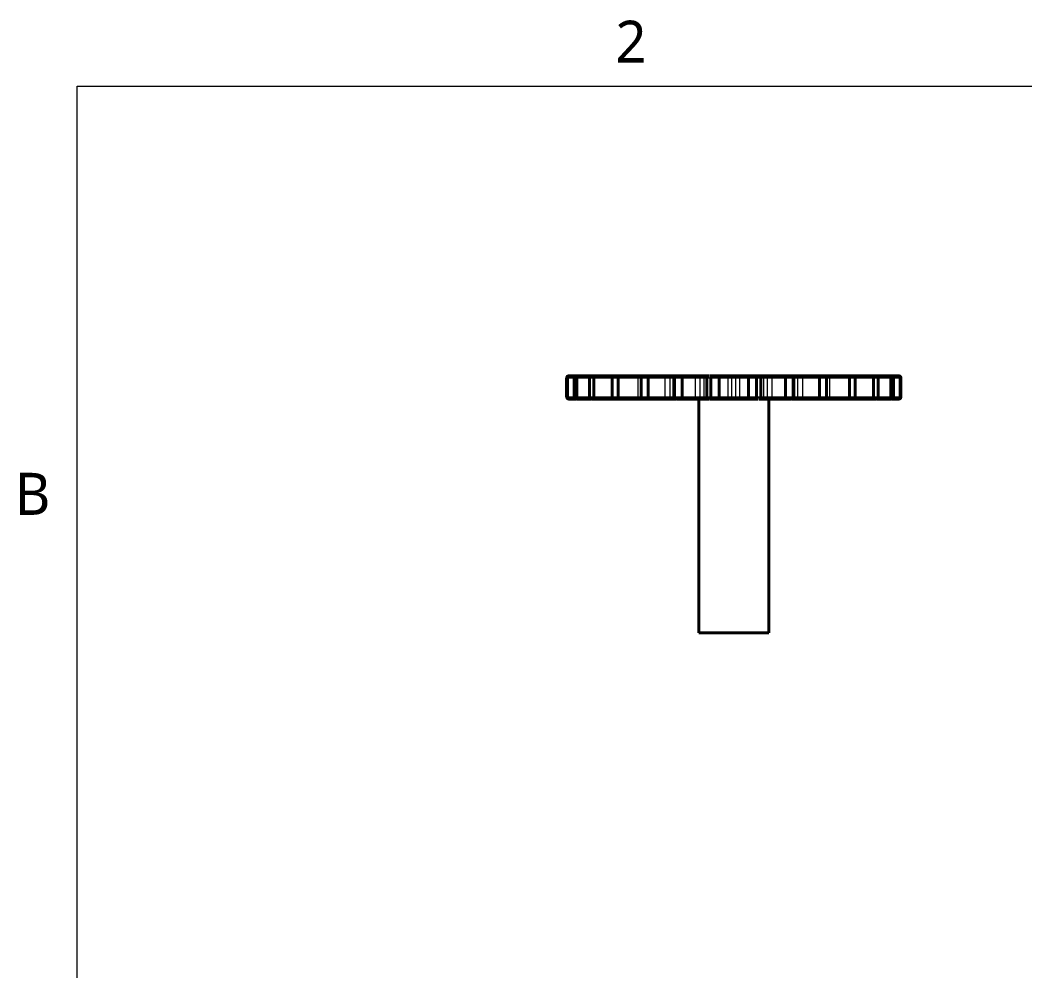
# Model space of a CAD drawing. Header units: inches. Extents: x 0 to 11, y 0 to 8.5.
# Drawn here: x 0.156 to 4.454, y 4.333 to 8.403 of the extents above; entities that cross this region are included whole.
import ezdxf

# ---------------------------------------------------------------- set-up
doc = ezdxf.new("R2010")
doc.units = ezdxf.units.IN
doc.header["$LTSCALE"] = 0.5
doc.header["$MEASUREMENT"] = 0
for name, color, linetype, lineweight in [('BORDER_FRAME', 7, 'Continuous', 15), ('BORDER_ZONES', 7, 'Continuous', 15), ('TANGENT_LINES', 7, 'Continuous', 15), ('Visible', 7, 'Continuous', 40)]:
    doc.layers.add(name, color=color, linetype=linetype, lineweight=lineweight)
doc.styles.add('Onshape-Standard', font='NotoSans-Regular.ttf')

msp = doc.modelspace()

# ---------------------------------------------------------------- linework, layer by layer
at = {"layer": 'BORDER_FRAME'}
for p, q in [((0.399, 0.38), (0.399, 8.12)), ((0.399, 8.12), (10.639, 8.12))]:
    msp.add_line(p, q, dxfattribs=at)
at = {"layer": 'TANGENT_LINES'}
for p, q in [((2.4978, 6.8705), (2.4939, 6.8705)), ((2.5257, 6.8705), (2.4978, 6.8705)), ((2.5374, 6.8705), (2.5259, 6.8705)), ((2.5921, 6.8705), (2.5374, 6.8705)), ((2.6107, 6.8705), (2.5921, 6.8705)), ((2.6895, 6.8705), (2.6107, 6.8705)), ((2.7139, 6.8705), (2.6892, 6.8705)), ((2.7978, 6.8705), (2.7139, 6.8705)), ((2.7978, 6.8705), (2.7978, 6.7905)), ((2.8124, 6.8705), (2.7978, 6.8705)), ((2.842, 6.8705), (2.8124, 6.8705)), ((2.9136, 6.8705), (2.842, 6.8705)), ((2.9136, 6.8705), (2.9136, 6.7905)), ((2.9372, 6.8705), (2.9136, 6.8705)), ((2.9372, 6.7905), (2.9372, 6.8705)), ((2.9514, 6.8705), (2.9372, 6.8705)), ((2.9514, 6.8705), (2.9514, 6.7905)), ((2.9524, 6.8705), (2.9514, 6.8705)), ((2.9555, 6.8705), (2.9524, 6.8705)), ((2.9885, 6.8705), (2.9555, 6.8705)), ((3.0443, 6.8705), (2.9885, 6.8705)), ((3.0443, 6.8705), (3.0443, 6.7905)), ((3.0656, 6.8705), (3.0443, 6.8705)), ((3.0656, 6.7905), (3.0656, 6.8705)), ((3.0809, 6.8705), (3.0656, 6.8705)), ((3.0809, 6.8705), (3.0809, 6.7905)), ((3.0937, 6.8705), (3.0809, 6.8705)), ((3.1113, 6.8705), (3.0937, 6.8705)), ((3.146, 6.8705), (3.1113, 6.8705)), ((3.1832, 6.8705), (3.146, 6.8705)), ((3.1832, 6.8705), (3.1832, 6.7905)), ((3.2011, 6.8705), (3.1832, 6.8705)), ((3.2011, 6.7905), (3.2011, 6.8705)), ((3.2169, 6.8705), (3.2011, 6.8705)), ((3.2169, 6.8705), (3.2169, 6.7905)), ((3.2348, 6.8705), (3.2169, 6.8705)), ((3.2348, 6.7905), (3.2348, 6.8705)), ((3.272, 6.8705), (3.2348, 6.8705)), ((3.3067, 6.8705), (3.272, 6.8705)), ((3.3243, 6.8705), (3.3067, 6.8705)), ((3.3371, 6.8705), (3.3243, 6.8705)), ((3.3371, 6.7905), (3.3371, 6.8705)), ((3.3524, 6.8705), (3.3371, 6.8705)), ((3.3524, 6.8705), (3.3524, 6.7905)), ((3.3737, 6.8705), (3.3524, 6.8705)), ((3.3737, 6.7905), (3.3737, 6.8705)), ((3.4295, 6.8705), (3.3737, 6.8705)), ((3.4625, 6.8705), (3.4295, 6.8705)), ((3.4656, 6.8705), (3.4625, 6.8705)), ((3.4666, 6.8705), (3.4656, 6.8705)), ((3.4666, 6.7905), (3.4666, 6.8705)), ((3.4808, 6.8705), (3.4666, 6.8705)), ((3.4808, 6.8705), (3.4808, 6.7905)), ((3.5044, 6.8705), (3.4808, 6.8705)), ((3.576, 6.8705), (3.5044, 6.8705)), ((3.5044, 6.7905), (3.5044, 6.8705)), ((3.6056, 6.8705), (3.576, 6.8705)), ((3.6202, 6.8705), (3.6056, 6.8705)), ((3.7041, 6.8705), (3.6202, 6.8705)), ((3.6202, 6.7905), (3.6202, 6.8705)), ((3.7288, 6.8705), (3.7041, 6.8705)), ((3.8073, 6.8705), (3.7285, 6.8705)), ((3.8259, 6.8705), (3.8073, 6.8705)), ((3.8806, 6.8705), (3.8259, 6.8705)), ((3.8921, 6.8705), (3.8806, 6.8705)), ((3.9202, 6.8705), (3.8923, 6.8705)), ((3.9241, 6.8705), (3.9202, 6.8705)), ((2.4939, 6.7905), (2.4978, 6.7905)), ((2.4978, 6.7905), (2.5257, 6.7905)), ((2.5259, 6.7905), (2.5374, 6.7905)), ((2.5374, 6.7905), (2.5921, 6.7905)), ((2.5921, 6.7905), (2.6107, 6.7905)), ((2.6107, 6.7905), (2.6895, 6.7905)), ((2.6892, 6.7905), (2.7139, 6.7905)), ((2.7139, 6.7905), (2.7978, 6.7905)), ((2.7978, 6.7905), (2.8124, 6.7905)), ((2.8124, 6.7905), (2.842, 6.7905)), ((2.842, 6.7905), (2.9136, 6.7905)), ((2.9136, 6.7905), (2.9372, 6.7905)), ((2.9372, 6.7905), (2.9514, 6.7905)), ((2.9514, 6.7905), (2.9524, 6.7905)), ((2.9524, 6.7905), (2.9555, 6.7905)), ((2.9555, 6.7905), (2.9885, 6.7905)), ((2.9885, 6.7905), (3.0443, 6.7905)), ((3.0443, 6.7905), (3.0656, 6.7905)), ((3.0656, 6.7905), (3.0809, 6.7905)), ((3.0809, 6.7905), (3.0937, 6.7905)), ((3.0937, 6.7905), (3.1113, 6.7905)), ((3.1113, 6.7905), (3.146, 6.7905)), ((3.146, 6.7905), (3.1832, 6.7905)), ((3.1832, 6.7905), (3.2011, 6.7905)), ((3.2011, 6.7905), (3.2169, 6.7905)), ((3.2169, 6.7905), (3.2348, 6.7905)), ((3.2348, 6.7905), (3.272, 6.7905)), ((3.272, 6.7905), (3.3067, 6.7905)), ((3.3067, 6.7905), (3.3243, 6.7905)), ((3.3243, 6.7905), (3.3371, 6.7905)), ((3.3371, 6.7905), (3.3524, 6.7905)), ((3.3524, 6.7905), (3.3737, 6.7905)), ((3.3737, 6.7905), (3.4295, 6.7905)), ((3.4295, 6.7905), (3.4625, 6.7905)), ((3.4625, 6.7905), (3.4656, 6.7905)), ((3.4656, 6.7905), (3.4666, 6.7905)), ((3.4666, 6.7905), (3.4808, 6.7905)), ((3.4808, 6.7905), (3.5044, 6.7905)), ((3.5044, 6.7905), (3.576, 6.7905)), ((3.576, 6.7905), (3.6056, 6.7905)), ((3.6056, 6.7905), (3.6202, 6.7905)), ((3.6202, 6.7905), (3.7041, 6.7905)), ((3.7041, 6.7905), (3.7288, 6.7905)), ((3.7285, 6.7905), (3.8073, 6.7905)), ((3.8073, 6.7905), (3.8259, 6.7905)), ((3.8259, 6.7905), (3.8806, 6.7905)), ((3.8806, 6.7905), (3.8921, 6.7905)), ((3.8923, 6.7905), (3.9202, 6.7905)), ((3.9202, 6.7905), (3.9241, 6.7905))]:
    msp.add_line(p, q, dxfattribs=at)
at = {"layer": 'TANGENT_LINES', "extrusion": (0, 0, -1)}
for centre, ratio, start_param, end_param in [((2.6967, 6.8705), 0.589241, 0, 0.212282), ((2.7902, 6.8705), 0.754255, 0, 1.570796), ((2.9048, 6.8705), 0.881447, 0, 1.570796), ((3.0346, 6.8705), 0.96444, 12.566371, 14.137167), ((3.1732, 6.8705), 0.999072, 0, 1.570796), ((3.2167, 6.8705), 0.012869, 0, 1.570796), ((3.335, 6.8705), 0.209956, 0, 1.570796), ((3.3501, 6.8705), 0.235049, 0, 1.570796), ((3.4624, 6.8705), 0.422253, 0, 1.570796), ((3.4763, 6.8705), 0.445442, 0, 1.570796), ((2.6967, 6.7905), 0.589241, 2.91787, 3.141593), ((2.7902, 6.7905), 0.754255, 1.570796, 3.141593), ((2.9048, 6.7905), 0.881447, 1.570796, 3.141593), ((3.0346, 6.7905), 0.96444, 1.570796, 3.141593), ((3.1732, 6.7905), 0.999072, 1.570796, 3.141593), ((3.2167, 6.7905), 0.012869, 1.570796, 3.141593), ((3.335, 6.7905), 0.209956, 1.570796, 3.141593), ((3.3501, 6.7905), 0.235049, 1.570796, 3.141593), ((3.4624, 6.7905), 0.422253, 1.570796, 3.141593), ((3.4763, 6.7905), 0.445442, 1.570796, 3.141593)]:
    msp.add_ellipse(centre, major_axis=(0, 0.01), ratio=ratio, start_param=start_param, end_param=end_param, dxfattribs=at)
at = {"layer": 'TANGENT_LINES'}
for centre, ratio, start_param, end_param in [((2.9417, 6.8705), 0.445442, 0, 1.570796), ((2.9556, 6.8705), 0.422253, 0, 1.570796), ((3.0679, 6.8705), 0.235049, 0, 1.570796), ((3.083, 6.8705), 0.209956, 0, 1.570796), ((3.2013, 6.8705), 0.012869, 0, 1.570796), ((3.2448, 6.8705), 0.999072, 0, 1.570796), ((3.3834, 6.8705), 0.96444, 0, 1.570796), ((3.5132, 6.8705), 0.881447, 0, 1.570796), ((3.6278, 6.8705), 0.754255, 0, 1.570796), ((3.7213, 6.8705), 0.589241, 12.566371, 12.778653), ((2.9417, 6.7905), 0.445442, 1.570796, 3.141593), ((2.9556, 6.7905), 0.422253, 1.570796, 3.141593), ((3.0679, 6.7905), 0.235049, 1.570796, 3.141593), ((3.083, 6.7905), 0.209956, 1.570796, 3.141593), ((3.2013, 6.7905), 0.012869, 1.570796, 3.141593), ((3.2448, 6.7905), 0.999072, 1.570796, 3.141593), ((3.3834, 6.7905), 0.96444, 1.570796, 3.141593), ((3.5132, 6.7905), 0.881447, 1.570796, 3.141593), ((3.6278, 6.7905), 0.754255, 1.570796, 3.141593), ((3.7213, 6.7905), 0.589241, 2.91787, 3.141593)]:
    msp.add_ellipse(centre, major_axis=(0, 0.01), ratio=ratio, start_param=start_param, end_param=end_param, dxfattribs=at)
at = {"layer": 'Visible'}
for p, q in [((2.5069, 6.8805), (2.5322, 6.8805)), ((2.5372, 6.8805), (2.5447, 6.8805)), ((2.5447, 6.8805), (2.5987, 6.8805)), ((2.6037, 6.8805), (2.6157, 6.8805)), ((2.6157, 6.8805), (2.6967, 6.8805)), ((2.6967, 6.8805), (2.7003, 6.8805)), ((2.7006, 6.8805), (2.7165, 6.8805)), ((2.7165, 6.8805), (2.7902, 6.8805)), ((2.7902, 6.8805), (2.823, 6.8805)), ((2.8229, 6.8805), (2.842, 6.8805)), ((2.842, 6.8805), (2.9048, 6.8805)), ((2.9048, 6.8805), (2.9417, 6.8805)), ((2.9417, 6.8805), (2.9556, 6.8805)), ((2.9556, 6.8805), (2.9596, 6.8805)), ((2.9646, 6.8805), (2.9859, 6.8805)), ((2.9859, 6.8805), (3.0346, 6.8805)), ((3.0346, 6.8805), (3.0679, 6.8805)), ((3.0679, 6.8805), (3.083, 6.8805)), ((3.083, 6.8805), (3.1006, 6.8805)), ((3.1064, 6.8805), (3.1185, 6.8805)), ((3.1185, 6.8805), (3.141, 6.8805)), ((3.141, 6.8805), (3.1732, 6.8805)), ((3.1732, 6.8805), (3.2013, 6.8805)), ((3.2013, 6.8805), (3.2167, 6.8805)), ((3.2167, 6.8805), (3.2448, 6.8805)), ((3.2448, 6.8805), (3.277, 6.8805)), ((3.277, 6.8805), (3.2995, 6.8805)), ((3.2995, 6.8805), (3.3131, 6.8805)), ((3.3172, 6.8805), (3.335, 6.8805)), ((3.335, 6.8805), (3.3501, 6.8805)), ((3.3501, 6.8805), (3.3834, 6.8805)), ((3.3834, 6.8805), (3.4321, 6.8805)), ((3.4321, 6.8805), (3.4534, 6.8805)), ((3.4583, 6.8805), (3.4624, 6.8805)), ((3.4624, 6.8805), (3.4763, 6.8805)), ((3.4763, 6.8805), (3.5132, 6.8805)), ((3.5132, 6.8805), (3.576, 6.8805)), ((3.576, 6.8805), (3.5951, 6.8805)), ((3.5949, 6.8805), (3.6278, 6.8805)), ((3.6278, 6.8805), (3.7015, 6.8805)), ((3.7015, 6.8805), (3.7174, 6.8805)), ((3.7176, 6.8805), (3.7213, 6.8805)), ((3.7213, 6.8805), (3.8023, 6.8805)), ((3.8023, 6.8805), (3.8143, 6.8805)), ((3.8193, 6.8805), (3.8733, 6.8805)), ((3.8733, 6.8805), (3.8808, 6.8805)), ((3.8858, 6.8805), (3.9111, 6.8805)), ((2.4939, 6.7905), (2.4939, 6.8705)), ((2.4978, 6.7905), (2.4978, 6.8705)), ((2.5259, 6.7905), (2.5259, 6.8705)), ((2.5374, 6.7905), (2.5374, 6.8705)), ((2.5921, 6.7905), (2.5921, 6.8705)), ((2.6107, 6.7905), (2.6107, 6.8705)), ((2.6892, 6.7905), (2.6892, 6.8705)), ((2.7139, 6.7905), (2.7139, 6.8705)), ((2.8124, 6.7905), (2.8124, 6.8705)), ((2.842, 6.7905), (2.842, 6.8705)), ((2.9524, 6.8705), (2.9524, 6.7905)), ((2.9555, 6.7905), (2.9555, 6.8705)), ((2.9885, 6.7905), (2.9885, 6.8705)), ((3.0937, 6.8705), (3.0937, 6.7905)), ((3.1113, 6.7905), (3.1113, 6.8705)), ((3.146, 6.7905), (3.146, 6.8705)), ((3.272, 6.7905), (3.272, 6.8705)), ((3.3067, 6.7905), (3.3067, 6.8705)), ((3.3243, 6.7905), (3.3243, 6.8705)), ((3.4295, 6.7905), (3.4295, 6.8705)), ((3.4625, 6.7905), (3.4625, 6.8705)), ((3.4656, 6.7905), (3.4656, 6.8705)), ((3.576, 6.7905), (3.576, 6.8705)), ((3.6056, 6.7905), (3.6056, 6.8705)), ((3.7041, 6.7905), (3.7041, 6.8705)), ((3.7288, 6.7905), (3.7288, 6.8705)), ((3.8073, 6.7905), (3.8073, 6.8705)), ((3.8259, 6.7905), (3.8259, 6.8705)), ((3.8806, 6.7905), (3.8806, 6.8705)), ((3.8921, 6.7905), (3.8921, 6.8705)), ((3.9202, 6.7905), (3.9202, 6.8705)), ((3.9241, 6.7905), (3.9241, 6.8705)), ((2.5322, 6.7805), (2.5069, 6.7805)), ((2.5447, 6.7805), (2.5372, 6.7805)), ((2.5987, 6.7805), (2.5447, 6.7805)), ((2.6157, 6.7805), (2.6037, 6.7805)), ((2.6967, 6.7805), (2.6157, 6.7805)), ((2.7004, 6.7805), (2.6967, 6.7805)), ((2.7165, 6.7805), (2.7006, 6.7805)), ((2.7902, 6.7805), (2.7165, 6.7805)), ((2.8231, 6.7805), (2.7902, 6.7805)), ((2.842, 6.7805), (2.8229, 6.7805)), ((2.9048, 6.7805), (2.842, 6.7805)), ((2.9417, 6.7805), (2.9048, 6.7805)), ((2.9556, 6.7805), (2.9417, 6.7805)), ((2.9597, 6.7805), (2.9556, 6.7805)), ((2.9859, 6.7805), (2.9646, 6.7805)), ((3.0346, 6.7805), (2.9859, 6.7805)), ((3.0679, 6.7805), (3.0346, 6.7805)), ((3.059, 6.7805), (3.059, 5.7805)), ((3.083, 6.7805), (3.0679, 6.7805)), ((3.1008, 6.7805), (3.083, 6.7805)), ((3.1185, 6.7805), (3.1049, 6.7805)), ((3.141, 6.7805), (3.1185, 6.7805)), ((3.1732, 6.7805), (3.141, 6.7805)), ((3.2013, 6.7805), (3.1732, 6.7805)), ((3.2167, 6.7805), (3.2013, 6.7805)), ((3.2448, 6.7805), (3.2167, 6.7805)), ((3.277, 6.7805), (3.2448, 6.7805)), ((3.2995, 6.7805), (3.277, 6.7805)), ((3.3116, 6.7805), (3.2995, 6.7805)), ((3.335, 6.7805), (3.3174, 6.7805)), ((3.3501, 6.7805), (3.335, 6.7805)), ((3.3834, 6.7805), (3.3501, 6.7805)), ((3.359, 5.7805), (3.359, 6.7805)), ((3.4321, 6.7805), (3.3834, 6.7805)), ((3.4534, 6.7805), (3.4321, 6.7805)), ((3.4624, 6.7805), (3.4584, 6.7805)), ((3.4763, 6.7805), (3.4624, 6.7805)), ((3.5132, 6.7805), (3.4763, 6.7805)), ((3.576, 6.7805), (3.5132, 6.7805)), ((3.5951, 6.7805), (3.576, 6.7805)), ((3.6278, 6.7805), (3.595, 6.7805)), ((3.7015, 6.7805), (3.6278, 6.7805)), ((3.7174, 6.7805), (3.7015, 6.7805)), ((3.7213, 6.7805), (3.7177, 6.7805)), ((3.8023, 6.7805), (3.7213, 6.7805)), ((3.8143, 6.7805), (3.8023, 6.7805)), ((3.8733, 6.7805), (3.8193, 6.7805)), ((3.8808, 6.7805), (3.8733, 6.7805)), ((3.9111, 6.7805), (3.8858, 6.7805)), ((3.359, 5.7805), (3.059, 5.7805))]:
    msp.add_line(p, q, dxfattribs=at)
at = {"layer": 'Visible', "extrusion": (0, 0, -1)}
for centre, ratio, start_param, end_param in [((2.9624, 6.8705), 1, 10.993438, 12.566335), ((3.1037, 6.8705), 0.999998, 10.98183, 12.558594), ((3.3143, 6.8705), 0.999998, 6.290962, 7.840237), ((3.4556, 6.8705), 1, 6.28322, 7.851845), ((2.9624, 6.7905), 1, 9.424813, 10.993438), ((3.1037, 6.7905), 0.999998, 9.432555, 10.98183), ((3.3143, 6.7905), 0.999998, 7.840237, 9.417001), ((3.4556, 6.7905), 1, 7.851845, 9.424743)]:
    msp.add_ellipse(centre, major_axis=(0, 0.01), ratio=ratio, start_param=start_param, end_param=end_param, dxfattribs=at)
at = {"layer": 'Visible'}
for points, knots in [([(2.4939, 6.8705), (2.494, 6.8715), (2.4942, 6.8735), (2.4956, 6.8762), (2.4978, 6.8784), (2.5003, 6.88), (2.5042, 6.8805), (2.5044, 6.8805), (2.5044, 6.8805)], [0, 0, 0, 0, 0.187204, 0.372367, 0.559609, 0.755929, 0.962648, 1, 1, 1, 1]), ([(2.4978, 6.8705), (2.4979, 6.8715), (2.4981, 6.8735), (2.4993, 6.8762), (2.5012, 6.8784), (2.5033, 6.88), (2.5068, 6.8805), (2.5069, 6.8805), (2.5069, 6.8805)], [0, 0, 0, 0, 0.193658, 0.383067, 0.571053, 0.76401, 0.963969, 1, 1, 1, 1]), ([(2.5259, 6.8705), (2.526, 6.8715), (2.5262, 6.8735), (2.5277, 6.8762), (2.5301, 6.8784), (2.5328, 6.88), (2.537, 6.8805), (2.5372, 6.8805), (2.5372, 6.8805)], [0, 0, 0, 0, 0.183495, 0.366336, 0.553311, 0.751571, 0.96194, 1, 1, 1, 1]), ([(2.5447, 6.8805), (2.5447, 6.8805), (2.5445, 6.8805), (2.5417, 6.88), (2.5401, 6.8783), (2.5385, 6.8761), (2.5376, 6.8735), (2.5375, 6.8715), (2.5374, 6.8705)], [0, 0, 0, 0, 0.033807, 0.222568, 0.410708, 0.600544, 0.796729, 1, 1, 1, 1]), ([(2.6037, 6.8805), (2.6037, 6.8805), (2.6035, 6.8805), (2.5991, 6.88), (2.5964, 6.8784), (2.5939, 6.8762), (2.5924, 6.8735), (2.5922, 6.8715), (2.5921, 6.8705)], [0, 0, 0, 0, 0.038291, 0.24984, 0.448727, 0.635624, 0.817717, 1, 1, 1, 1]), ([(2.6157, 6.8805), (2.6157, 6.8805), (2.6156, 6.8805), (2.6136, 6.88), (2.6125, 6.8783), (2.6114, 6.8761), (2.6108, 6.8735), (2.6107, 6.8715), (2.6107, 6.8705)], [0, 0, 0, 0, 0.03005, 0.200681, 0.383136, 0.577142, 0.783467, 1, 1, 1, 1]), ([(2.6956, 6.8795), (2.6948, 6.8791), (2.6933, 6.8784), (2.691, 6.8762), (2.6895, 6.8735), (2.6893, 6.8715), (2.6892, 6.8705)], [0, 0, 0, 0, 0.233121, 0.492244, 0.745655, 1, 1, 1, 1]), ([(2.6979, 6.8802), (2.6974, 6.8801), (2.6965, 6.8799), (2.6959, 6.8796), (2.6956, 6.8795)], [0, 0, 0, 0, 0.542685, 1, 1, 1, 1]), ([(2.7006, 6.8805), (2.7005, 6.8805), (2.7004, 6.8805), (2.699, 6.8803), (2.6979, 6.8802)], [0, 0, 0, 0, 0.183362, 1, 1, 1, 1]), ([(2.7165, 6.8805), (2.7165, 6.8805), (2.7165, 6.8805), (2.7153, 6.8798), (2.7149, 6.8782), (2.7143, 6.8761), (2.714, 6.8734), (2.7139, 6.8715), (2.7139, 6.8705)], [0, 0, 0, 0, 0.023153, 0.164971, 0.343743, 0.546025, 0.766467, 1, 1, 1, 1]), ([(2.8229, 6.8805), (2.8229, 6.8805), (2.8227, 6.8805), (2.8187, 6.88), (2.8163, 6.8784), (2.814, 6.8762), (2.8127, 6.8735), (2.8125, 6.8715), (2.8124, 6.8705)], [0, 0, 0, 0, 0.037403, 0.24429, 0.440578, 0.627728, 0.812826, 1, 1, 1, 1]), ([(2.842, 6.8805), (2.842, 6.8805), (2.842, 6.8805), (2.842, 6.8797), (2.842, 6.8782), (2.842, 6.876), (2.842, 6.8734), (2.842, 6.8715), (2.842, 6.8705)], [0, 0, 0, 0, 0.004009, 0.120464, 0.302813, 0.515965, 0.750578, 1, 1, 1, 1]), ([(2.9646, 6.8805), (2.9646, 6.8805), (2.9644, 6.8805), (2.961, 6.88), (2.9588, 6.8784), (2.9569, 6.8762), (2.9557, 6.8735), (2.9556, 6.8715), (2.9555, 6.8705)], [0, 0, 0, 0, 0.036113, 0.236333, 0.429237, 0.617083, 0.806392, 1, 1, 1, 1]), ([(2.9859, 6.8805), (2.9859, 6.8805), (2.9859, 6.8805), (2.9871, 6.8798), (2.9875, 6.8782), (2.9881, 6.8761), (2.9884, 6.8734), (2.9885, 6.8715), (2.9885, 6.8705)], [0, 0, 0, 0, 0.023448, 0.165939, 0.344518, 0.546521, 0.766706, 1, 1, 1, 1]), ([(3.1185, 6.8805), (3.1185, 6.8805), (3.1184, 6.8805), (3.1156, 6.88), (3.1139, 6.8783), (3.1124, 6.8761), (3.1115, 6.8735), (3.1113, 6.8715), (3.1113, 6.8705)], [0, 0, 0, 0, 0.033927, 0.223061, 0.411117, 0.600764, 0.796813, 1, 1, 1, 1]), ([(3.141, 6.8805), (3.141, 6.8805), (3.1411, 6.8805), (3.1431, 6.88), (3.1442, 6.8783), (3.1453, 6.8761), (3.1459, 6.8735), (3.146, 6.8715), (3.146, 6.8705)], [0, 0, 0, 0, 0.030227, 0.201373, 0.383699, 0.57747, 0.783609, 1, 1, 1, 1]), ([(3.277, 6.8805), (3.277, 6.8805), (3.2769, 6.8805), (3.2749, 6.88), (3.2738, 6.8783), (3.2727, 6.8761), (3.2721, 6.8735), (3.272, 6.8715), (3.272, 6.8705)], [0, 0, 0, 0, 0.030227, 0.201373, 0.383699, 0.57747, 0.783609, 1, 1, 1, 1]), ([(3.2995, 6.8805), (3.2995, 6.8805), (3.2996, 6.8805), (3.3024, 6.88), (3.3041, 6.8783), (3.3056, 6.8761), (3.3065, 6.8735), (3.3067, 6.8715), (3.3067, 6.8705)], [0, 0, 0, 0, 0.033927, 0.223061, 0.411117, 0.600764, 0.796813, 1, 1, 1, 1]), ([(3.4321, 6.8805), (3.4321, 6.8805), (3.4321, 6.8805), (3.4309, 6.8798), (3.4305, 6.8782), (3.4299, 6.8761), (3.4296, 6.8734), (3.4295, 6.8715), (3.4295, 6.8705)], [0, 0, 0, 0, 0.023448, 0.165939, 0.344518, 0.546521, 0.766706, 1, 1, 1, 1]), ([(3.4534, 6.8805), (3.4534, 6.8805), (3.4536, 6.8805), (3.457, 6.88), (3.4592, 6.8784), (3.4611, 6.8762), (3.4623, 6.8735), (3.4624, 6.8715), (3.4625, 6.8705)], [0, 0, 0, 0, 0.036113, 0.236333, 0.429237, 0.617083, 0.806392, 1, 1, 1, 1]), ([(3.576, 6.8805), (3.576, 6.8805), (3.576, 6.8805), (3.576, 6.8797), (3.576, 6.8782), (3.576, 6.876), (3.576, 6.8734), (3.576, 6.8715), (3.576, 6.8705)], [0, 0, 0, 0, 0.004009, 0.120464, 0.302813, 0.515965, 0.750578, 1, 1, 1, 1]), ([(3.5951, 6.8805), (3.5951, 6.8805), (3.5953, 6.8805), (3.5993, 6.88), (3.6017, 6.8784), (3.604, 6.8762), (3.6053, 6.8735), (3.6055, 6.8715), (3.6056, 6.8705)], [0, 0, 0, 0, 0.037403, 0.24429, 0.440578, 0.627728, 0.812826, 1, 1, 1, 1]), ([(3.7015, 6.8805), (3.7015, 6.8805), (3.7015, 6.8805), (3.7027, 6.8798), (3.7031, 6.8782), (3.7037, 6.8761), (3.704, 6.8734), (3.7041, 6.8715), (3.7041, 6.8705)], [0, 0, 0, 0, 0.023153, 0.164971, 0.343743, 0.546025, 0.766467, 1, 1, 1, 1]), ([(3.7174, 6.8805), (3.7175, 6.8805), (3.7176, 6.8805), (3.719, 6.8803), (3.7201, 6.8802)], [0, 0, 0, 0, 0.183362, 1, 1, 1, 1]), ([(3.7201, 6.8802), (3.7206, 6.8801), (3.7215, 6.8799), (3.7221, 6.8796), (3.7224, 6.8795)], [0, 0, 0, 0, 0.542685, 1, 1, 1, 1]), ([(3.7224, 6.8795), (3.7232, 6.8791), (3.7247, 6.8784), (3.727, 6.8762), (3.7285, 6.8735), (3.7287, 6.8715), (3.7288, 6.8705)], [0, 0, 0, 0, 0.233121, 0.492244, 0.745655, 1, 1, 1, 1]), ([(3.8023, 6.8805), (3.8023, 6.8805), (3.8024, 6.8805), (3.8044, 6.88), (3.8055, 6.8783), (3.8066, 6.8761), (3.8072, 6.8735), (3.8073, 6.8715), (3.8073, 6.8705)], [0, 0, 0, 0, 0.03005, 0.200681, 0.383136, 0.577142, 0.783467, 1, 1, 1, 1]), ([(3.8143, 6.8805), (3.8143, 6.8805), (3.8145, 6.8805), (3.8189, 6.88), (3.8216, 6.8784), (3.8241, 6.8762), (3.8256, 6.8735), (3.8258, 6.8715), (3.8259, 6.8705)], [0, 0, 0, 0, 0.038291, 0.24984, 0.448727, 0.635624, 0.817717, 1, 1, 1, 1]), ([(3.8733, 6.8805), (3.8733, 6.8805), (3.8735, 6.8805), (3.8763, 6.88), (3.8779, 6.8783), (3.8795, 6.8761), (3.8804, 6.8735), (3.8805, 6.8715), (3.8806, 6.8705)], [0, 0, 0, 0, 0.033807, 0.222568, 0.410708, 0.600544, 0.796729, 1, 1, 1, 1]), ([(3.8808, 6.8805), (3.8808, 6.8805), (3.881, 6.8805), (3.8852, 6.88), (3.8879, 6.8784), (3.8903, 6.8762), (3.8918, 6.8735), (3.892, 6.8715), (3.8921, 6.8705)], [0, 0, 0, 0, 0.03806, 0.248429, 0.446689, 0.633664, 0.816505, 1, 1, 1, 1]), ([(3.9111, 6.8805), (3.9111, 6.8805), (3.9112, 6.8805), (3.9147, 6.88), (3.9168, 6.8784), (3.9187, 6.8762), (3.9199, 6.8735), (3.9201, 6.8715), (3.9202, 6.8705)], [0, 0, 0, 0, 0.036031, 0.23599, 0.428947, 0.616933, 0.806342, 1, 1, 1, 1]), ([(3.9136, 6.8805), (3.9136, 6.8805), (3.9138, 6.8805), (3.9177, 6.88), (3.9202, 6.8784), (3.9224, 6.8762), (3.9238, 6.8735), (3.924, 6.8715), (3.9241, 6.8705)], [0, 0, 0, 0, 0.037352, 0.244071, 0.440391, 0.627633, 0.812796, 1, 1, 1, 1]), ([(2.5044, 6.7805), (2.5044, 6.7805), (2.5042, 6.7805), (2.5003, 6.7809), (2.4978, 6.7826), (2.4956, 6.7848), (2.4942, 6.7875), (2.494, 6.7895), (2.4939, 6.7905)], [0, 0, 0, 0, 0.037352, 0.244071, 0.440391, 0.627633, 0.812796, 1, 1, 1, 1]), ([(2.5069, 6.7805), (2.5069, 6.7805), (2.5068, 6.7805), (2.5033, 6.781), (2.5012, 6.7826), (2.4993, 6.7848), (2.4981, 6.7875), (2.4979, 6.7895), (2.4978, 6.7905)], [0, 0, 0, 0, 0.036031, 0.23599, 0.428947, 0.616933, 0.806342, 1, 1, 1, 1]), ([(2.5372, 6.7805), (2.5372, 6.7805), (2.537, 6.7805), (2.5328, 6.7809), (2.5301, 6.7826), (2.5277, 6.7848), (2.5262, 6.7875), (2.526, 6.7895), (2.5259, 6.7905)], [0, 0, 0, 0, 0.03806, 0.248429, 0.446689, 0.633664, 0.816505, 1, 1, 1, 1]), ([(2.5374, 6.7905), (2.5375, 6.7895), (2.5376, 6.7875), (2.5385, 6.7849), (2.5401, 6.7826), (2.5417, 6.781), (2.5445, 6.7805), (2.5447, 6.7805), (2.5447, 6.7805)], [0, 0, 0, 0, 0.203271, 0.399456, 0.589292, 0.777432, 0.966193, 1, 1, 1, 1]), ([(2.5921, 6.7905), (2.5922, 6.7895), (2.5924, 6.7875), (2.5939, 6.7848), (2.5964, 6.7826), (2.5991, 6.7809), (2.6035, 6.7805), (2.6037, 6.7805), (2.6037, 6.7805)], [0, 0, 0, 0, 0.182283, 0.364376, 0.551273, 0.75016, 0.961709, 1, 1, 1, 1]), ([(2.6107, 6.7905), (2.6107, 6.7895), (2.6108, 6.7875), (2.6114, 6.7849), (2.6125, 6.7827), (2.6136, 6.781), (2.6156, 6.7805), (2.6157, 6.7805), (2.6157, 6.7805)], [0, 0, 0, 0, 0.216533, 0.422858, 0.616864, 0.799319, 0.96995, 1, 1, 1, 1]), ([(2.6892, 6.7905), (2.6893, 6.7895), (2.6895, 6.7875), (2.691, 6.7848), (2.6933, 6.7826), (2.6948, 6.7818), (2.6956, 6.7815)], [0, 0, 0, 0, 0.254345, 0.507756, 0.766879, 1, 1, 1, 1]), ([(2.6956, 6.7815), (2.6959, 6.7814), (2.6965, 6.7811), (2.6974, 6.7809), (2.6979, 6.7808)], [0, 0, 0, 0, 0.451055, 1, 1, 1, 1]), ([(2.6979, 6.7808), (2.699, 6.7806), (2.7004, 6.7805), (2.7005, 6.7805), (2.7006, 6.7805)], [0, 0, 0, 0, 0.814497, 1, 1, 1, 1]), ([(2.7139, 6.7905), (2.7139, 6.7895), (2.714, 6.7875), (2.7143, 6.7849), (2.7149, 6.7828), (2.7153, 6.7811), (2.7165, 6.7805), (2.7165, 6.7805), (2.7165, 6.7805)], [0, 0, 0, 0, 0.233533, 0.453975, 0.656257, 0.835029, 0.976847, 1, 1, 1, 1]), ([(2.8124, 6.7905), (2.8125, 6.7895), (2.8127, 6.7875), (2.814, 6.7848), (2.8163, 6.7826), (2.8187, 6.7809), (2.8227, 6.7805), (2.8229, 6.7805), (2.8229, 6.7805)], [0, 0, 0, 0, 0.187174, 0.372272, 0.559422, 0.75571, 0.962597, 1, 1, 1, 1]), ([(2.842, 6.7905), (2.842, 6.7895), (2.842, 6.7875), (2.842, 6.7849), (2.842, 6.7828), (2.842, 6.7813), (2.842, 6.7805), (2.842, 6.7805), (2.842, 6.7805)], [0, 0, 0, 0, 0.249422, 0.484035, 0.697187, 0.879536, 0.995991, 1, 1, 1, 1]), ([(2.9555, 6.7905), (2.9556, 6.7895), (2.9557, 6.7875), (2.9569, 6.7848), (2.9588, 6.7826), (2.961, 6.781), (2.9644, 6.7805), (2.9646, 6.7805), (2.9646, 6.7805)], [0, 0, 0, 0, 0.193608, 0.382917, 0.570763, 0.763667, 0.963887, 1, 1, 1, 1]), ([(2.9885, 6.7905), (2.9885, 6.7895), (2.9884, 6.7875), (2.9881, 6.7849), (2.9875, 6.7828), (2.9871, 6.7811), (2.9859, 6.7805), (2.9859, 6.7805), (2.9859, 6.7805)], [0, 0, 0, 0, 0.233294, 0.453479, 0.655482, 0.834061, 0.976552, 1, 1, 1, 1]), ([(3.1113, 6.7905), (3.1113, 6.7895), (3.1115, 6.7875), (3.1124, 6.7849), (3.1139, 6.7826), (3.1156, 6.781), (3.1184, 6.7805), (3.1185, 6.7805), (3.1185, 6.7805)], [0, 0, 0, 0, 0.203187, 0.399236, 0.588883, 0.776939, 0.966073, 1, 1, 1, 1]), ([(3.146, 6.7905), (3.146, 6.7895), (3.1459, 6.7875), (3.1453, 6.7849), (3.1442, 6.7827), (3.1431, 6.781), (3.1411, 6.7805), (3.141, 6.7805), (3.141, 6.7805)], [0, 0, 0, 0, 0.216391, 0.42253, 0.616301, 0.798627, 0.969773, 1, 1, 1, 1]), ([(3.272, 6.7905), (3.272, 6.7895), (3.2721, 6.7875), (3.2727, 6.7849), (3.2738, 6.7827), (3.2749, 6.781), (3.2769, 6.7805), (3.277, 6.7805), (3.277, 6.7805)], [0, 0, 0, 0, 0.216391, 0.42253, 0.616301, 0.798627, 0.969773, 1, 1, 1, 1]), ([(3.3067, 6.7905), (3.3067, 6.7895), (3.3065, 6.7875), (3.3056, 6.7849), (3.3041, 6.7826), (3.3024, 6.781), (3.2996, 6.7805), (3.2995, 6.7805), (3.2995, 6.7805)], [0, 0, 0, 0, 0.203187, 0.399236, 0.588883, 0.776939, 0.966073, 1, 1, 1, 1]), ([(3.4295, 6.7905), (3.4295, 6.7895), (3.4296, 6.7875), (3.4299, 6.7849), (3.4305, 6.7828), (3.4309, 6.7811), (3.4321, 6.7805), (3.4321, 6.7805), (3.4321, 6.7805)], [0, 0, 0, 0, 0.233294, 0.453479, 0.655482, 0.834061, 0.976552, 1, 1, 1, 1]), ([(3.4625, 6.7905), (3.4624, 6.7895), (3.4623, 6.7875), (3.4611, 6.7848), (3.4592, 6.7826), (3.457, 6.781), (3.4536, 6.7805), (3.4534, 6.7805), (3.4534, 6.7805)], [0, 0, 0, 0, 0.193608, 0.382917, 0.570763, 0.763667, 0.963887, 1, 1, 1, 1]), ([(3.576, 6.7905), (3.576, 6.7895), (3.576, 6.7875), (3.576, 6.7849), (3.576, 6.7828), (3.576, 6.7813), (3.576, 6.7805), (3.576, 6.7805), (3.576, 6.7805)], [0, 0, 0, 0, 0.249422, 0.484035, 0.697187, 0.879536, 0.995991, 1, 1, 1, 1]), ([(3.6056, 6.7905), (3.6055, 6.7895), (3.6053, 6.7875), (3.604, 6.7848), (3.6017, 6.7826), (3.5993, 6.7809), (3.5953, 6.7805), (3.5951, 6.7805), (3.5951, 6.7805)], [0, 0, 0, 0, 0.187174, 0.372272, 0.559422, 0.75571, 0.962597, 1, 1, 1, 1]), ([(3.7041, 6.7905), (3.7041, 6.7895), (3.704, 6.7875), (3.7037, 6.7849), (3.7031, 6.7828), (3.7027, 6.7811), (3.7015, 6.7805), (3.7015, 6.7805), (3.7015, 6.7805)], [0, 0, 0, 0, 0.233533, 0.453975, 0.656257, 0.835029, 0.976847, 1, 1, 1, 1]), ([(3.7201, 6.7808), (3.719, 6.7806), (3.7176, 6.7805), (3.7175, 6.7805), (3.7174, 6.7805)], [0, 0, 0, 0, 0.814497, 1, 1, 1, 1]), ([(3.7224, 6.7815), (3.7221, 6.7814), (3.7215, 6.7811), (3.7206, 6.7809), (3.7201, 6.7808)], [0, 0, 0, 0, 0.451055, 1, 1, 1, 1]), ([(3.7288, 6.7905), (3.7287, 6.7895), (3.7285, 6.7875), (3.727, 6.7848), (3.7247, 6.7826), (3.7232, 6.7818), (3.7224, 6.7815)], [0, 0, 0, 0, 0.254345, 0.507756, 0.766879, 1, 1, 1, 1]), ([(3.8073, 6.7905), (3.8073, 6.7895), (3.8072, 6.7875), (3.8066, 6.7849), (3.8055, 6.7827), (3.8044, 6.781), (3.8024, 6.7805), (3.8023, 6.7805), (3.8023, 6.7805)], [0, 0, 0, 0, 0.216533, 0.422858, 0.616864, 0.799319, 0.96995, 1, 1, 1, 1]), ([(3.8259, 6.7905), (3.8258, 6.7895), (3.8256, 6.7875), (3.8241, 6.7848), (3.8216, 6.7826), (3.8189, 6.7809), (3.8145, 6.7805), (3.8143, 6.7805), (3.8143, 6.7805)], [0, 0, 0, 0, 0.182283, 0.364376, 0.551273, 0.75016, 0.961709, 1, 1, 1, 1]), ([(3.8806, 6.7905), (3.8805, 6.7895), (3.8804, 6.7875), (3.8795, 6.7849), (3.8779, 6.7826), (3.8763, 6.781), (3.8735, 6.7805), (3.8733, 6.7805), (3.8733, 6.7805)], [0, 0, 0, 0, 0.203271, 0.399456, 0.589292, 0.777432, 0.966193, 1, 1, 1, 1]), ([(3.8921, 6.7905), (3.892, 6.7895), (3.8918, 6.7875), (3.8903, 6.7848), (3.8879, 6.7826), (3.8852, 6.7809), (3.881, 6.7805), (3.8808, 6.7805), (3.8808, 6.7805)], [0, 0, 0, 0, 0.183495, 0.366336, 0.553311, 0.751571, 0.96194, 1, 1, 1, 1]), ([(3.9202, 6.7905), (3.9201, 6.7895), (3.9199, 6.7875), (3.9187, 6.7848), (3.9168, 6.7826), (3.9147, 6.781), (3.9112, 6.7805), (3.9111, 6.7805), (3.9111, 6.7805)], [0, 0, 0, 0, 0.193658, 0.383067, 0.571053, 0.76401, 0.963969, 1, 1, 1, 1]), ([(3.9241, 6.7905), (3.924, 6.7895), (3.9238, 6.7875), (3.9224, 6.7848), (3.9202, 6.7826), (3.9177, 6.7809), (3.9138, 6.7805), (3.9136, 6.7805), (3.9136, 6.7805)], [0, 0, 0, 0, 0.187204, 0.372367, 0.559609, 0.755929, 0.962648, 1, 1, 1, 1])]:
    msp.add_open_spline(points, degree=3, knots=knots, dxfattribs=at)

# ---------------------------------------------------------------- texts
at = {"layer": 'BORDER_ZONES', "char_height": 0.18, "attachment_point": 5, "style": 'Onshape-Standard'}
for s, insert in [('2', (2.769, 8.31)), ('B', (0.209, 6.375))]:
    msp.add_mtext(s, dxfattribs=dict(at, insert=insert))

doc.saveas('drawing.dxf')
